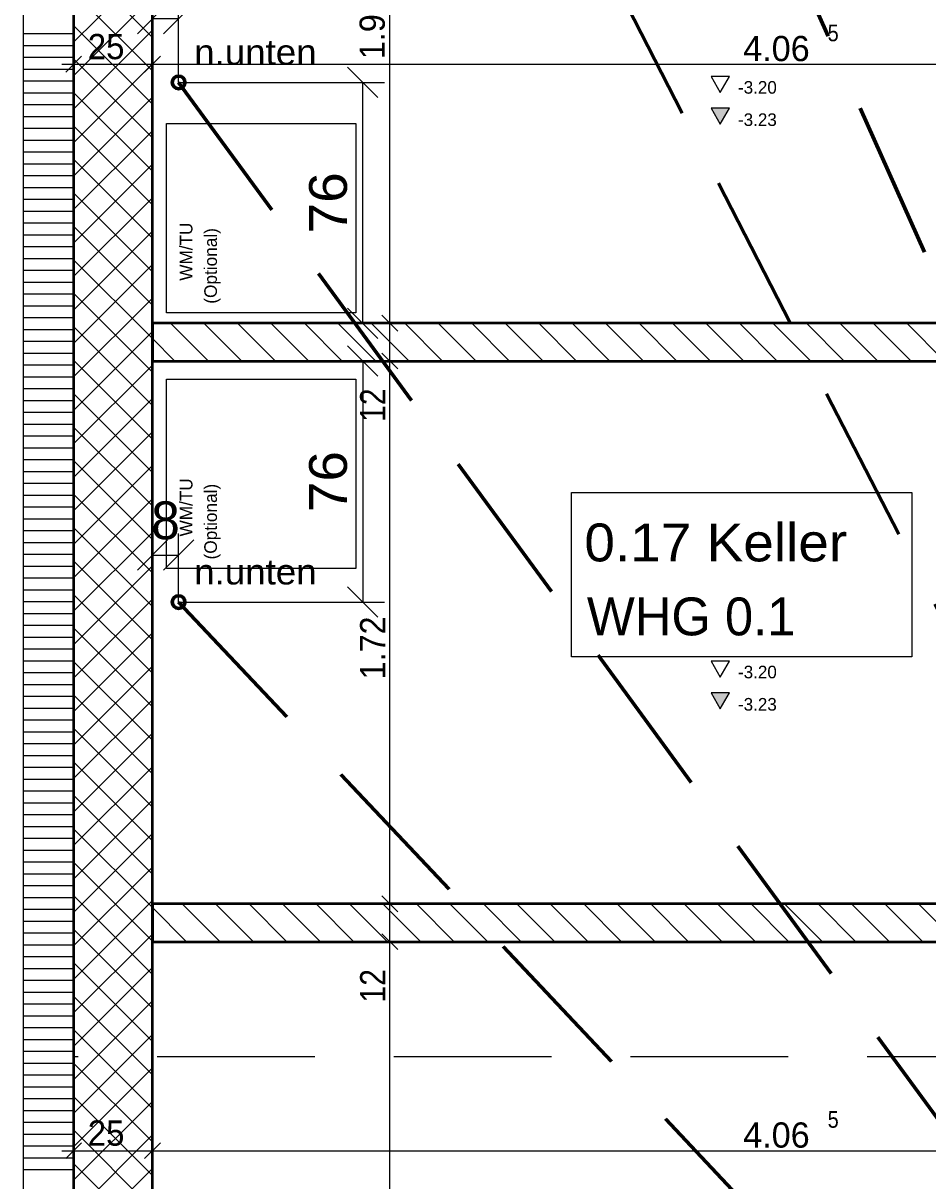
# Model space of a CAD drawing. Header units: millimetres. Extents: x -3497 to 2618, y -1809 to 2456.
# Drawn here: x -3007.6 to -2720.9, y 1191.7 to 1558.6 of the extents above; entities that cross this region are included whole.
import ezdxf
from ezdxf.enums import TextEntityAlignment as Align

# ---------------------------------------------------------------- set-up
doc = ezdxf.new("R2010")
doc.units = ezdxf.units.MM
doc.header["$LTSCALE"] = 100
doc.linetypes.add('HIDDENX2', pattern=[0.75, 0.5, -0.25])
for name, color, linetype, true_color in [('00_Anm.FP', 7, 'Continuous', 0x00c0ff), ('10-0.03 Solid', 3, 'Continuous', 0x00ff00), ('10-0.05 Solid', 1, 'Continuous', 0xff0000), ('20-Beton', 9, 'Continuous', 0x808080), ('30-Text 6', 3, 'Continuous', 0x00ff00), ('40-Raumstempel', 7, 'Continuous', 0x000000), ('50-Sanitärapparate', 6, 'Continuous', 0xff00ff), ('50-Türen&Fenster', 9, 'Continuous', 0x808080), ('Layer31', 9, 'Continuous', 0x808080)]:
    doc.layers.add(name, color=color, linetype=linetype, true_color=true_color)
doc.layers.add('10-0.05 Strichpunkt', color=7, linetype='Continuous')
doc.layers.add('10-0.25 Solid', color=7, linetype='Continuous')
doc.styles.add('Arial', font='arial.ttf')
doc.dimstyles.new('ISO-25', dxfattribs={"dimtxt": 2.5, "dimasz": 2.5, "dimexe": 1.25, "dimexo": 0.625, "dimtad": 1, "dimtxsty": 'Standard', "dimcen": 2.5, "dimadec": 0, "dimazin": 0, "dimtfac": 1, "dimtmove": 0, "dimatfit": 3, "dimfxl": 0, "dimarcsym": 0})

# ---------------------------------------------------------------- blocks, each defined once
blk = doc.blocks.new('*D292')
at = {"layer": '10-0.05 Strichpunkt', "color": 6, "linetype": 'Continuous', "lineweight": 13, "true_color": 0xff00ff}
for p, q in [((-2961.83, 1394.8), (-2971.43, 1385.2)), ((-2963.17, 1385.2), (-2953.57, 1394.8)), ((-2958.37, 1375.08), (-2958.37, 1396.86)), ((-2966.63, 1392.22), (-2966.63, 1383.14)), ((-2966.63, 1390), (-2958.37, 1390)), ((-2966.63, 1390), (-2966.63, 1390)), ((-2958.37, 1390), (-2958.37, 1390))]:
    blk.add_line(p, q, dxfattribs=at)
at = {"layer": '10-0.05 Strichpunkt', "color": 6, "linetype": 'Continuous', "lineweight": 13, "true_color": 0xff00ff, "style": 'Arial', "width": 0.974227}
blk.add_text('8', height=12, dxfattribs=at).set_placement((-2967.04, 1395), (-2957.96, 1395), align=Align.FIT)
blk = doc.blocks.new('_Oblique')
at = {"color": 0, "linetype": 'ByBlock', "lineweight": -2}
blk.add_line((-0.5, -0.5), (0.5, 0.5), dxfattribs=at)
blk = doc.blocks.new('*D293')
at = {"layer": '10-0.05 Strichpunkt', "color": 6, "linetype": 'Continuous', "lineweight": 13, "true_color": 0xff00ff}
for p, q in [((-2958.37, 1539.77), (-2958.37, 1566.86)), ((-2961.83, 1564.8), (-2971.43, 1555.2)), ((-2963.17, 1555.2), (-2953.57, 1564.8)), ((-2966.63, 1562.81), (-2966.63, 1553.14)), ((-2966.63, 1560), (-2958.37, 1560)), ((-2966.63, 1560), (-2966.63, 1560)), ((-2958.37, 1560), (-2958.37, 1560))]:
    blk.add_line(p, q, dxfattribs=at)
at = {"layer": '10-0.05 Strichpunkt', "color": 6, "linetype": 'Continuous', "lineweight": 13, "true_color": 0xff00ff, "style": 'Arial', "width": 0.974227}
blk.add_text('8', height=12, dxfattribs=at).set_placement((-2967.04, 1565), (-2957.96, 1565), align=Align.FIT)
blk = doc.blocks.new('*D294')
at = {"layer": '10-0.05 Strichpunkt', "color": 6, "linetype": 'Continuous', "lineweight": 13, "true_color": 0xff00ff}
for p, q in [((-2904.8, 1456.28), (-2895.2, 1446.68)), ((-2909.82, 1451.48), (-2893.14, 1451.48)), ((-2900, 1451.48), (-2900, 1375.08)), ((-2895.2, 1370.28), (-2904.8, 1379.88)), ((-2958.37, 1375.08), (-2893.14, 1375.08))]:
    blk.add_line(p, q, dxfattribs=at)
at = {"layer": '10-0.05 Strichpunkt', "color": 6, "linetype": 'Continuous', "lineweight": 13, "true_color": 0xff00ff, "style": 'Arial', "width": 1.03866}
blk.add_text('76', height=12, rotation=90, dxfattribs=at).set_placement((-2905, 1403.61), (-2905, 1422.95), align=Align.FIT)
blk = doc.blocks.new('*D295')
at = {"layer": '10-0.05 Strichpunkt', "color": 6, "linetype": 'Continuous', "lineweight": 13, "true_color": 0xff00ff}
for p, q in [((-2904.8, 1544.57), (-2895.2, 1534.97)), ((-2958.37, 1539.77), (-2893.14, 1539.77)), ((-2900, 1463.47), (-2900, 1539.77)), ((-2895.2, 1458.67), (-2904.8, 1468.27)), ((-2906.42, 1463.47), (-2893.14, 1463.47))]:
    blk.add_line(p, q, dxfattribs=at)
at = {"layer": '10-0.05 Strichpunkt', "color": 6, "linetype": 'Continuous', "lineweight": 13, "true_color": 0xff00ff, "style": 'Arial', "width": 1.03866}
blk.add_text('76', height=12, rotation=90, dxfattribs=at).set_placement((-2905, 1491.95), (-2905, 1511.3), align=Align.FIT)
blk = doc.blocks.new('*X435')
at = {"layer": '40-Raumstempel', "color": 18, "linetype": 'Continuous', "lineweight": 13, "true_color": 0x000000}
for p, q in [((-3007.63, 1555.26), (-2991.63, 1555.26)), ((-3007.63, 1551.51), (-2991.63, 1551.51)), ((-3007.63, 1547.76), (-2991.63, 1547.76)), ((-3007.63, 1544.01), (-2991.63, 1544.01)), ((-3007.63, 1540.26), (-2991.63, 1540.26)), ((-3007.63, 1536.51), (-2991.63, 1536.51)), ((-3007.63, 1532.76), (-2991.63, 1532.76)), ((-3007.63, 1529.01), (-2991.63, 1529.01)), ((-3007.63, 1525.26), (-2991.63, 1525.26)), ((-3007.63, 1521.51), (-2991.63, 1521.51)), ((-3007.63, 1517.76), (-2991.63, 1517.76)), ((-3007.63, 1514.01), (-2991.63, 1514.01)), ((-3007.63, 1510.26), (-2991.63, 1510.26)), ((-3007.63, 1506.51), (-2991.63, 1506.51)), ((-3007.63, 1502.76), (-2991.63, 1502.76)), ((-3007.63, 1499.01), (-2991.63, 1499.01)), ((-3007.63, 1495.26), (-2991.63, 1495.26)), ((-3007.63, 1491.51), (-2991.63, 1491.51)), ((-3007.63, 1487.76), (-2991.63, 1487.76)), ((-3007.63, 1484.01), (-2991.63, 1484.01)), ((-3007.63, 1480.26), (-2991.63, 1480.26)), ((-3007.63, 1476.51), (-2991.63, 1476.51)), ((-3007.63, 1472.76), (-2991.63, 1472.76)), ((-3007.63, 1469.01), (-2991.63, 1469.01)), ((-3007.63, 1465.26), (-2991.63, 1465.26)), ((-3007.63, 1461.51), (-2991.63, 1461.51)), ((-3007.63, 1457.76), (-2991.63, 1457.76)), ((-3007.63, 1454.01), (-2991.63, 1454.01)), ((-3007.63, 1450.26), (-2991.63, 1450.26)), ((-3007.63, 1446.51), (-2991.63, 1446.51)), ((-3007.63, 1442.76), (-2991.63, 1442.76)), ((-3007.63, 1439.01), (-2991.63, 1439.01)), ((-3007.63, 1435.26), (-2991.63, 1435.26)), ((-3007.63, 1431.51), (-2991.63, 1431.51)), ((-3007.63, 1427.76), (-2991.63, 1427.76)), ((-3007.63, 1424.01), (-2991.63, 1424.01)), ((-3007.63, 1420.26), (-2991.63, 1420.26)), ((-3007.63, 1416.51), (-2991.63, 1416.51)), ((-3007.63, 1412.76), (-2991.63, 1412.76)), ((-3007.63, 1409.01), (-2991.63, 1409.01)), ((-3007.63, 1405.26), (-2991.63, 1405.26)), ((-3007.63, 1401.51), (-2991.63, 1401.51)), ((-3007.63, 1397.76), (-2991.63, 1397.76)), ((-3007.63, 1394.01), (-2991.63, 1394.01)), ((-3007.63, 1390.26), (-2991.63, 1390.26)), ((-3007.63, 1386.51), (-2991.63, 1386.51)), ((-3007.63, 1382.76), (-2991.63, 1382.76)), ((-3007.63, 1379.01), (-2991.63, 1379.01)), ((-3007.63, 1375.26), (-2991.63, 1375.26)), ((-3007.63, 1371.51), (-2991.63, 1371.51)), ((-3007.63, 1367.76), (-2991.63, 1367.76)), ((-3007.63, 1364.01), (-2991.63, 1364.01)), ((-3007.63, 1360.26), (-2991.63, 1360.26)), ((-3007.63, 1356.51), (-2991.63, 1356.51)), ((-3007.63, 1352.76), (-2991.63, 1352.76)), ((-3007.63, 1349.01), (-2991.63, 1349.01)), ((-3007.63, 1345.26), (-2991.63, 1345.26)), ((-3007.63, 1341.51), (-2991.63, 1341.51)), ((-3007.63, 1337.76), (-2991.63, 1337.76)), ((-3007.63, 1334.01), (-2991.63, 1334.01)), ((-3007.63, 1330.26), (-2991.63, 1330.26)), ((-3007.63, 1326.51), (-2991.63, 1326.51)), ((-3007.63, 1322.76), (-2991.63, 1322.76)), ((-3007.63, 1319.01), (-2991.63, 1319.01)), ((-3007.63, 1315.26), (-2991.63, 1315.26)), ((-3007.63, 1311.51), (-2991.63, 1311.51)), ((-3007.63, 1307.76), (-2991.63, 1307.76)), ((-3007.63, 1304.01), (-2991.63, 1304.01)), ((-3007.63, 1300.26), (-2991.63, 1300.26)), ((-3007.63, 1296.51), (-2991.63, 1296.51)), ((-3007.63, 1292.76), (-2991.63, 1292.76)), ((-3007.63, 1289.01), (-2991.63, 1289.01)), ((-3007.63, 1285.26), (-2991.63, 1285.26)), ((-3007.63, 1281.51), (-2991.63, 1281.51)), ((-3007.63, 1277.76), (-2991.63, 1277.76)), ((-3007.63, 1274.01), (-2991.63, 1274.01)), ((-3007.63, 1270.26), (-2991.63, 1270.26)), ((-3007.63, 1266.51), (-2991.63, 1266.51)), ((-3007.63, 1262.76), (-2991.63, 1262.76)), ((-3007.63, 1259.01), (-2991.63, 1259.01)), ((-3007.63, 1255.26), (-2991.63, 1255.26)), ((-3007.63, 1251.51), (-2991.63, 1251.51)), ((-3007.63, 1247.76), (-2991.63, 1247.76)), ((-3007.63, 1244.01), (-2991.63, 1244.01)), ((-3007.63, 1240.26), (-2991.63, 1240.26)), ((-3007.63, 1236.51), (-2991.63, 1236.51)), ((-3007.63, 1232.76), (-2991.63, 1232.76)), ((-3007.63, 1229.01), (-2991.63, 1229.01)), ((-3007.63, 1225.26), (-2991.63, 1225.26)), ((-3007.63, 1221.51), (-2991.63, 1221.51)), ((-3007.63, 1217.76), (-2991.63, 1217.76)), ((-3007.63, 1214.01), (-2991.63, 1214.01)), ((-3007.63, 1210.26), (-2991.63, 1210.26)), ((-3007.63, 1206.51), (-2991.63, 1206.51)), ((-3007.63, 1202.76), (-2991.63, 1202.76)), ((-3007.63, 1199.01), (-2991.63, 1199.01)), ((-3007.63, 1195.26), (-2991.63, 1195.26))]:
    blk.add_line(p, q, dxfattribs=at)
blk = doc.blocks.new('*X436')
at = {"layer": '40-Raumstempel', "color": 18, "linetype": 'Continuous', "lineweight": 13, "true_color": 0x000000}
for p, q in [((-2966.63, 1554.04), (-2991.63, 1579.04)), ((-2991.63, 1552.49), (-2966.63, 1577.49)), ((-2966.63, 1543.43), (-2991.63, 1568.43)), ((-2991.63, 1541.88), (-2966.63, 1566.88)), ((-2966.63, 1532.83), (-2991.63, 1557.83)), ((-2991.63, 1531.28), (-2966.63, 1556.28)), ((-2966.63, 1522.22), (-2991.63, 1547.22)), ((-2991.63, 1520.67), (-2966.63, 1545.67)), ((-2966.63, 1511.61), (-2991.63, 1536.61)), ((-2991.63, 1510.06), (-2966.63, 1535.06)), ((-2966.63, 1501.01), (-2991.63, 1526.01)), ((-2991.63, 1499.46), (-2966.63, 1524.46)), ((-2966.63, 1490.4), (-2991.63, 1515.4)), ((-2991.63, 1488.85), (-2966.63, 1513.85)), ((-2966.63, 1479.79), (-2991.63, 1504.79)), ((-2991.63, 1478.24), (-2966.63, 1503.24)), ((-2966.63, 1469.19), (-2991.63, 1494.19)), ((-2991.63, 1467.64), (-2966.63, 1492.64)), ((-2966.63, 1458.58), (-2991.63, 1483.58)), ((-2991.63, 1457.03), (-2966.63, 1482.03)), ((-2966.63, 1447.97), (-2991.63, 1472.97)), ((-2991.63, 1446.42), (-2966.63, 1471.42)), ((-2966.63, 1437.37), (-2991.63, 1462.37)), ((-2991.63, 1435.82), (-2966.63, 1460.82)), ((-2966.63, 1426.76), (-2991.63, 1451.76)), ((-2991.63, 1425.21), (-2966.63, 1450.21)), ((-2966.63, 1416.15), (-2991.63, 1441.15)), ((-2991.63, 1414.61), (-2966.63, 1439.61)), ((-2966.63, 1405.55), (-2991.63, 1430.55)), ((-2991.63, 1404), (-2966.63, 1429)), ((-2966.63, 1394.94), (-2991.63, 1419.94)), ((-2991.63, 1393.39), (-2966.63, 1418.39)), ((-2966.63, 1384.33), (-2991.63, 1409.33)), ((-2991.63, 1382.79), (-2966.63, 1407.79)), ((-2966.63, 1373.73), (-2991.63, 1398.73)), ((-2991.63, 1372.18), (-2966.63, 1397.18)), ((-2966.63, 1363.12), (-2991.63, 1388.12)), ((-2991.63, 1361.57), (-2966.63, 1386.57)), ((-2966.63, 1352.52), (-2991.63, 1377.52)), ((-2991.63, 1350.97), (-2966.63, 1375.97)), ((-2966.63, 1341.91), (-2991.63, 1366.91)), ((-2991.63, 1340.36), (-2966.63, 1365.36)), ((-2966.63, 1331.3), (-2991.63, 1356.3)), ((-2991.63, 1329.75), (-2966.63, 1354.75)), ((-2966.63, 1320.7), (-2991.63, 1345.7)), ((-2991.63, 1319.15), (-2966.63, 1344.15)), ((-2966.63, 1310.09), (-2991.63, 1335.09)), ((-2991.63, 1308.54), (-2966.63, 1333.54)), ((-2966.63, 1299.48), (-2991.63, 1324.48)), ((-2991.63, 1297.93), (-2966.63, 1322.93)), ((-2966.63, 1288.88), (-2991.63, 1313.88)), ((-2991.63, 1287.33), (-2966.63, 1312.33)), ((-2966.63, 1278.27), (-2991.63, 1303.27)), ((-2991.63, 1276.72), (-2966.63, 1301.72)), ((-2966.63, 1267.66), (-2991.63, 1292.66)), ((-2991.63, 1266.11), (-2966.63, 1291.11)), ((-2966.63, 1257.06), (-2991.63, 1282.06)), ((-2991.63, 1255.51), (-2966.63, 1280.51)), ((-2966.63, 1246.45), (-2991.63, 1271.45)), ((-2991.63, 1244.9), (-2966.63, 1269.9)), ((-2966.63, 1235.84), (-2991.63, 1260.84)), ((-2991.63, 1234.29), (-2966.63, 1259.29)), ((-2966.63, 1225.24), (-2991.63, 1250.24)), ((-2991.63, 1223.69), (-2966.63, 1248.69)), ((-2966.63, 1214.63), (-2991.63, 1239.63)), ((-2991.63, 1213.08), (-2966.63, 1238.08)), ((-2966.63, 1204.02), (-2991.63, 1229.02)), ((-2991.63, 1202.47), (-2966.63, 1227.47)), ((-2966.63, 1193.42), (-2991.63, 1218.42)), ((-2991.63, 1191.87), (-2966.63, 1216.87)), ((-2966.63, 1182.81), (-2991.63, 1207.81)), ((-2991.63, 1181.26), (-2966.63, 1206.26)), ((-2966.63, 1172.2), (-2991.63, 1197.2)), ((-2991.63, 1170.65), (-2966.63, 1195.65))]:
    blk.add_line(p, q, dxfattribs=at)
blk = doc.blocks.new('*X463')
at = {"layer": '10-0.05 Solid', "color": 18, "linetype": 'Continuous', "lineweight": 13, "true_color": 0x000000}
for p, q in [((-2960.92, 1463.48), (-2948.92, 1451.48)), ((-2950.31, 1463.48), (-2938.31, 1451.48)), ((-2939.7, 1463.48), (-2927.7, 1451.48)), ((-2929.1, 1463.48), (-2917.1, 1451.48)), ((-2918.49, 1463.48), (-2906.49, 1451.48)), ((-2907.88, 1463.48), (-2895.88, 1451.48)), ((-2897.28, 1463.48), (-2885.28, 1451.48)), ((-2886.67, 1463.48), (-2874.67, 1451.48)), ((-2876.06, 1463.48), (-2864.06, 1451.48)), ((-2865.46, 1463.48), (-2853.46, 1451.48)), ((-2854.85, 1463.48), (-2842.85, 1451.48)), ((-2844.24, 1463.48), (-2832.24, 1451.48)), ((-2833.64, 1463.48), (-2821.64, 1451.48)), ((-2823.03, 1463.48), (-2811.03, 1451.48)), ((-2812.42, 1463.48), (-2800.42, 1451.48)), ((-2801.82, 1463.48), (-2789.82, 1451.48)), ((-2791.21, 1463.48), (-2779.21, 1451.48)), ((-2780.6, 1463.48), (-2768.6, 1451.48)), ((-2770, 1463.48), (-2758, 1451.48)), ((-2759.39, 1463.48), (-2747.39, 1451.48)), ((-2748.78, 1463.48), (-2736.78, 1451.48)), ((-2738.18, 1463.48), (-2726.18, 1451.48)), ((-2727.57, 1463.48), (-2715.57, 1451.48)), ((-2716.96, 1463.48), (-2704.96, 1451.48)), ((-2706.36, 1463.48), (-2694.36, 1451.48)), ((-2695.75, 1463.48), (-2683.75, 1451.48)), ((-2685.15, 1463.48), (-2673.15, 1451.48)), ((-2674.54, 1463.48), (-2662.54, 1451.48)), ((-2663.93, 1463.48), (-2651.93, 1451.48)), ((-2653.33, 1463.48), (-2641.33, 1451.48)), ((-2642.72, 1463.48), (-2630.72, 1451.48)), ((-2632.11, 1463.48), (-2620.11, 1451.48)), ((-2621.51, 1463.48), (-2609.51, 1451.48)), ((-2610.9, 1463.48), (-2598.9, 1451.48)), ((-2600.29, 1463.48), (-2588.29, 1451.48)), ((-2589.69, 1463.48), (-2577.69, 1451.48)), ((-2579.08, 1463.48), (-2567.08, 1451.48)), ((-2568.47, 1463.48), (-2560.13, 1455.14)), ((-2966.63, 1458.58), (-2959.52, 1451.48))]:
    blk.add_line(p, q, dxfattribs=at)
blk = doc.blocks.new('*X464')
at = {"layer": '10-0.05 Solid', "color": 18, "linetype": 'Continuous', "lineweight": 13, "true_color": 0x000000}
for p, q in [((-2966.63, 1278.27), (-2955.84, 1267.48)), ((-2957.23, 1279.48), (-2945.23, 1267.48)), ((-2946.62, 1279.48), (-2934.62, 1267.48)), ((-2936.01, 1279.48), (-2924.01, 1267.48)), ((-2925.41, 1279.48), (-2913.41, 1267.48)), ((-2914.8, 1279.48), (-2902.8, 1267.47)), ((-2904.19, 1279.47), (-2892.19, 1267.47)), ((-2893.59, 1279.47), (-2881.59, 1267.47)), ((-2882.98, 1279.47), (-2870.98, 1267.47)), ((-2872.37, 1279.47), (-2860.37, 1267.47)), ((-2861.77, 1279.47), (-2849.77, 1267.47)), ((-2851.16, 1279.47), (-2839.16, 1267.47)), ((-2840.55, 1279.47), (-2828.55, 1267.47)), ((-2829.95, 1279.47), (-2817.95, 1267.47)), ((-2819.34, 1279.47), (-2807.34, 1267.47)), ((-2808.73, 1279.47), (-2796.73, 1267.47)), ((-2798.12, 1279.47), (-2786.12, 1267.47)), ((-2787.52, 1279.47), (-2775.52, 1267.47)), ((-2776.91, 1279.47), (-2764.91, 1267.47)), ((-2766.3, 1279.47), (-2754.3, 1267.47)), ((-2755.7, 1279.47), (-2743.7, 1267.47)), ((-2745.09, 1279.47), (-2733.09, 1267.47)), ((-2734.48, 1279.47), (-2722.48, 1267.47)), ((-2723.88, 1279.47), (-2711.88, 1267.47)), ((-2713.27, 1279.47), (-2701.27, 1267.47)), ((-2702.66, 1279.47), (-2690.66, 1267.47)), ((-2692.06, 1279.47), (-2680.06, 1267.47)), ((-2681.45, 1279.47), (-2669.45, 1267.47)), ((-2670.84, 1279.47), (-2658.84, 1267.47)), ((-2660.23, 1279.47), (-2648.23, 1267.47)), ((-2649.63, 1279.47), (-2637.63, 1267.47)), ((-2639.02, 1279.47), (-2627.02, 1267.47)), ((-2628.41, 1279.47), (-2616.41, 1267.47)), ((-2617.81, 1279.47), (-2605.81, 1267.47)), ((-2607.2, 1279.47), (-2595.2, 1267.47)), ((-2596.59, 1279.47), (-2584.59, 1267.47)), ((-2585.99, 1279.47), (-2573.99, 1267.46)), ((-2575.38, 1279.46), (-2563.38, 1267.46)), ((-2564.77, 1279.46), (-2560.13, 1274.83)), ((-2966.63, 1267.66), (-2966.44, 1267.48))]:
    blk.add_line(p, q, dxfattribs=at)
blk = doc.blocks.new('AnonymMegaMac_nNn0763')
at = {"layer": '20-Beton', "color": 8, "linetype": 'Continuous', "lineweight": 13, "true_color": 0x808080}
for p, q in [((-2893.92, 1269.98), (-2888.92, 1264.98)), ((-2886.73, 1267.48), (-2896.11, 1267.48)), ((-2891.42, 1045.46), (-2891.42, 1267.48)), ((-2893.92, 1047.96), (-2888.92, 1042.96)), ((-2886.73, 1045.46), (-2896.11, 1045.46))]:
    blk.add_line(p, q, dxfattribs=at)
at = {"layer": '20-Beton', "color": 8, "linetype": 'Continuous', "lineweight": 18, "true_color": 0x808080, "style": 'Arial'}
for s, width, p, p2 in [('12', 0.854381, (-2892.84, 1248.2), (-2892.84, 1258.81)), ('2.22', 0.957658, (-2892.84, 1142.71), (-2892.84, 1163.52))]:
    blk.add_text(s, height=8, rotation=90, dxfattribs=dict(at, width=width)).set_placement(p, p2, align=Align.FIT)
blk = doc.blocks.new('AnonymMegaMac_nNn0764')
at = {"layer": '20-Beton', "color": 8, "linetype": 'Continuous', "lineweight": 13, "true_color": 0x808080}
for p, q in [((-2893.92, 1281.98), (-2888.92, 1276.98)), ((-2886.73, 1279.48), (-2896.11, 1279.48)), ((-2891.42, 1267.48), (-2891.42, 1279.48)), ((-2893.92, 1269.98), (-2888.92, 1264.98)), ((-2886.73, 1267.48), (-2896.11, 1267.48))]:
    blk.add_line(p, q, dxfattribs=at)
blk = doc.blocks.new('AnonymMegaMac_nNn0765')
at = {"layer": '20-Beton', "color": 8, "linetype": 'Continuous', "lineweight": 13, "true_color": 0x808080}
for p, q in [((-2893.92, 1453.98), (-2888.92, 1448.98)), ((-2886.73, 1451.48), (-2896.11, 1451.48)), ((-2891.42, 1279.48), (-2891.42, 1451.48)), ((-2893.92, 1281.98), (-2888.92, 1276.98)), ((-2886.73, 1279.48), (-2896.11, 1279.48))]:
    blk.add_line(p, q, dxfattribs=at)
at = {"layer": '20-Beton', "color": 8, "linetype": 'Continuous', "lineweight": 18, "true_color": 0x808080, "style": 'Arial'}
for s, width, p, p2 in [('12', 0.854381, (-2892.84, 1432.2), (-2892.84, 1442.81)), ('1.72', 0.916789, (-2892.84, 1350.61), (-2892.84, 1370.53))]:
    blk.add_text(s, height=8, rotation=90, dxfattribs=dict(at, width=width)).set_placement(p, p2, align=Align.FIT)
blk = doc.blocks.new('AnonymMegaMac_nNn0766')
at = {"layer": '20-Beton', "color": 8, "linetype": 'Continuous', "lineweight": 13, "true_color": 0x808080}
for p, q in [((-2893.92, 1465.98), (-2888.92, 1460.98)), ((-2886.73, 1463.48), (-2896.11, 1463.48)), ((-2891.42, 1451.48), (-2891.42, 1463.48)), ((-2893.92, 1453.98), (-2888.92, 1448.98)), ((-2886.73, 1451.48), (-2896.11, 1451.48))]:
    blk.add_line(p, q, dxfattribs=at)
blk = doc.blocks.new('AnonymMegaMac_nNn0767')
at = {"layer": '20-Beton', "color": 8, "linetype": 'Continuous', "lineweight": 13, "true_color": 0x808080}
for p, q in [((-2893.92, 1662.98), (-2888.92, 1657.98)), ((-2886.73, 1660.48), (-2896.11, 1660.48)), ((-2891.42, 1463.48), (-2891.42, 1660.48)), ((-2893.92, 1465.98), (-2888.92, 1460.98)), ((-2886.73, 1463.48), (-2896.11, 1463.48))]:
    blk.add_line(p, q, dxfattribs=at)
at = {"layer": '20-Beton', "color": 8, "linetype": 'Continuous', "lineweight": 18, "true_color": 0x808080, "style": 'Arial'}
for s, width, p, p2 in [('12', 0.854381, (-2892.84, 1641.2), (-2892.84, 1651.81)), ('1.97', 0.920471, (-2893.01, 1547.11), (-2893.01, 1567.11))]:
    blk.add_text(s, height=8, rotation=90, dxfattribs=dict(at, width=width)).set_placement(p, p2, align=Align.FIT)
blk = doc.blocks.new('AnonymMegaMac_nNn01066')
at = {"layer": '20-Beton', "color": 8, "linetype": 'Continuous', "lineweight": 13, "true_color": 0x808080}
for p, q in [((-2989.13, 1203.74), (-2994.13, 1198.74)), ((-2991.63, 1196.56), (-2991.63, 1205.93)), ((-2964.13, 1203.74), (-2969.13, 1198.74)), ((-2966.63, 1196.56), (-2966.63, 1205.93)), ((-2995.38, 1201.24), (-2991.63, 1201.24)), ((-2991.63, 1201.24), (-2966.63, 1201.24))]:
    blk.add_line(p, q, dxfattribs=at)
at = {"layer": '20-Beton', "color": 8, "linetype": 'Continuous', "lineweight": 18, "true_color": 0x808080, "style": 'Arial', "width": 0.9375}
blk.add_text('25', height=8, dxfattribs=at).set_placement((-2987.16, 1202.83), (-2975.52, 1202.83), align=Align.FIT)
blk = doc.blocks.new('AnonymMegaMac_nNn01067')
at = {"layer": '20-Beton', "color": 8, "linetype": 'Continuous', "lineweight": 13, "true_color": 0x808080}
for p, q in [((-2964.13, 1203.74), (-2969.13, 1198.74)), ((-2966.63, 1196.56), (-2966.63, 1205.93)), ((-2557.63, 1203.74), (-2562.63, 1198.74)), ((-2560.13, 1196.56), (-2560.13, 1205.93)), ((-2966.63, 1201.24), (-2560.13, 1201.24))]:
    blk.add_line(p, q, dxfattribs=at)
at = {"layer": '20-Beton', "color": 8, "linetype": 'Continuous', "lineweight": 18, "true_color": 0x808080, "style": 'Arial'}
for s, height, width, p, p2 in [('5', 5.28, 0.853093, (-2752.65, 1208.51), (-2749.15, 1208.51)), ('12', 8, 0.854381, (-2579.41, 1202.66), (-2568.8, 1202.66)), ('4.06', 8, 0.970177, (-2779.42, 1202.21), (-2758.34, 1202.21))]:
    blk.add_text(s, height=height, dxfattribs=dict(at, width=width)).set_placement(p, p2, align=Align.FIT)
blk = doc.blocks.new('AnonymMegaMac_nNn01109')
at = {"layer": '20-Beton', "color": 8, "linetype": 'Continuous', "lineweight": 13, "true_color": 0x808080}
for p, q in [((-2991.63, 1540.86), (-2991.63, 1550.23)), ((-2966.63, 1540.86), (-2966.63, 1550.23)), ((-2995.38, 1545.54), (-2991.63, 1545.54)), ((-2989.13, 1548.04), (-2994.13, 1543.04)), ((-2991.63, 1545.54), (-2966.63, 1545.54)), ((-2964.13, 1548.04), (-2969.13, 1543.04))]:
    blk.add_line(p, q, dxfattribs=at)
at = {"layer": '20-Beton', "color": 8, "linetype": 'Continuous', "lineweight": 18, "true_color": 0x808080, "style": 'Arial', "width": 0.9375}
blk.add_text('25', height=8, dxfattribs=at).set_placement((-2987.16, 1547.13), (-2975.52, 1547.13), align=Align.FIT)
blk = doc.blocks.new('AnonymMegaMac_nNn01110')
at = {"layer": '20-Beton', "color": 8, "linetype": 'Continuous', "lineweight": 13, "true_color": 0x808080}
for p, q in [((-2966.63, 1540.86), (-2966.63, 1550.23)), ((-2560.13, 1540.86), (-2560.13, 1550.23)), ((-2964.13, 1548.04), (-2969.13, 1543.04)), ((-2966.63, 1545.54), (-2560.13, 1545.54)), ((-2557.63, 1548.04), (-2562.63, 1543.04))]:
    blk.add_line(p, q, dxfattribs=at)
at = {"layer": '20-Beton', "color": 8, "linetype": 'Continuous', "lineweight": 18, "true_color": 0x808080, "style": 'Arial'}
for s, height, width, p, p2 in [('5', 5.28, 0.853093, (-2752.65, 1552.81), (-2749.15, 1552.81)), ('4.06', 8, 0.970177, (-2779.42, 1546.51), (-2758.34, 1546.51)), ('12', 8, 0.854381, (-2579.41, 1546.96), (-2568.8, 1546.96))]:
    blk.add_text(s, height=height, dxfattribs=dict(at, width=width)).set_placement(p, p2, align=Align.FIT)

msp = doc.modelspace()

# ---------------------------------------------------------------- hatches: boundary and pattern name
at = {"layer": '20-Beton', "linetype": 'Continuous', "lineweight": 13, "true_color": 0x808080}
for points in [[(-2786.68, 1526.56), (-2783.77, 1531.6), (-2789.59, 1531.6)], [(-2786.68, 1341.28), (-2783.77, 1346.32), (-2789.59, 1346.32)]]:
    msp.add_hatch(color=8, dxfattribs=at).paths.add_polyline_path(points, flags=0)

# ---------------------------------------------------------------- linework, layer by layer
at = {"layer": '00_Anm.FP', "color": 8, "linetype": 'Continuous', "lineweight": 18, "true_color": 0x808080}
msp.add_lwpolyline([(-3007.63, 2152.48), (-3007.63, 765.98)], dxfattribs=at)
at = {"layer": '00_Anm.FP', "color": 8, "linetype": 'Continuous', "lineweight": 35, "true_color": 0x808080}
msp.add_lwpolyline([(-2966.63, 765.98), (-2966.63, 2127.48)], dxfattribs=at)
at = {"layer": '10-0.03 Solid', "color": 3, "linetype": 'Continuous', "lineweight": 50, "true_color": 0x00ff00}
for centre in [(-2958.37, 1539.77), (-2958.37, 1375.08)]:
    msp.add_circle(centre, 2, dxfattribs=at)
at = {"layer": '10-0.25 Solid', "color": 8, "linetype": 'Continuous', "lineweight": 13, "true_color": 0x808080}
for p, q in [((-2962.21, 1466.75), (-2962.21, 1526.75)), ((-2962.21, 1526.75), (-2902.21, 1526.75)), ((-2902.21, 1526.75), (-2902.21, 1466.75)), ((-2902.21, 1466.75), (-2962.21, 1466.75)), ((-2962.21, 1385.71), (-2962.21, 1445.71)), ((-2962.21, 1445.71), (-2902.21, 1445.71)), ((-2902.21, 1445.71), (-2902.21, 1385.71)), ((-2902.21, 1385.71), (-2962.21, 1385.71))]:
    msp.add_line(p, q, dxfattribs=at)
at = {"layer": '20-Beton', "color": 8, "linetype": 'Continuous', "lineweight": 13, "true_color": 0x808080}
for p, q in [((-2783.77, 1541.6), (-2789.59, 1541.6)), ((-2789.59, 1541.6), (-2786.68, 1536.56)), ((-2786.68, 1536.56), (-2783.77, 1541.6)), ((-2783.77, 1531.6), (-2789.59, 1531.6)), ((-2789.59, 1531.6), (-2786.68, 1526.56)), ((-2786.68, 1526.56), (-2783.77, 1531.6)), ((-2783.77, 1356.32), (-2789.59, 1356.32)), ((-2789.59, 1356.32), (-2786.68, 1351.28)), ((-2786.68, 1351.28), (-2783.77, 1356.32)), ((-2783.77, 1346.32), (-2789.59, 1346.32)), ((-2789.59, 1346.32), (-2786.68, 1341.28)), ((-2786.68, 1341.28), (-2783.77, 1346.32))]:
    msp.add_line(p, q, dxfattribs=at)
at = {"layer": '30-Text 6', "color": 8, "linetype": 'Continuous', "lineweight": 35, "true_color": 0x808080}
msp.add_line((-2991.63, 2127.48), (-2991.63, 765.98), dxfattribs=at)
at = {"layer": '30-Text 6', "color": 3, "linetype": 'HIDDENX2', "lineweight": 50, "true_color": 0x00ff00}
for p, q in [((-2955.95, 2011.17), (-2506.9, 1003.25)), ((-2958.76, 1841.31), (-2520.86, 989.7)), ((-2958.37, 1539.77), (-2534.69, 961.32)), ((-2958.37, 1375.08), (-2548.79, 940.49))]:
    msp.add_line(p, q, dxfattribs=at)
at = {"layer": '50-Sanitärapparate', "color": 18, "linetype": 'HIDDENX2', "lineweight": 13, "true_color": 0x000000}
msp.add_lwpolyline([(-2991.63, 2152.48), (-2111.63, 2152.48), (-2111.63, 1215.45), (-2465.15, 1215.45), (-2465.15, 1230.95), (-2991.66, 1230.95)], close=True, dxfattribs=at)
at = {"layer": '50-Türen&Fenster', "color": 8, "linetype": 'Continuous', "lineweight": 35, "true_color": 0x808080}
for points in [[(-2560.13, 1463.48), (-2966.63, 1463.48)], [(-2966.63, 1463.48), (-2966.63, 1451.48)], [(-2966.63, 1451.48), (-2560.13, 1451.48)], [(-2560.13, 1279.46), (-2966.63, 1279.48)], [(-2966.63, 1279.48), (-2966.63, 1267.48)], [(-2966.63, 1267.48), (-2560.13, 1267.46)]]:
    msp.add_lwpolyline(points, dxfattribs=at)
at = {"layer": 'Layer31', "color": 8, "linetype": 'Continuous', "lineweight": 13, "true_color": 0x808080}
msp.add_lwpolyline([(-2833.88, 1409.84), (-2725.95, 1409.84), (-2725.95, 1357.7), (-2833.88, 1357.7)], close=True, dxfattribs=at)

# ---------------------------------------------------------------- block references
for name in ['*X435', '*X436', 'AnonymMegaMac_nNn0767', 'AnonymMegaMac_nNn01110', 'AnonymMegaMac_nNn01109', 'AnonymMegaMac_nNn0766', '*X463', 'AnonymMegaMac_nNn0765', 'AnonymMegaMac_nNn0764', '*X464', 'AnonymMegaMac_nNn0763', 'AnonymMegaMac_nNn01066', 'AnonymMegaMac_nNn01067']:
    msp.add_blockref(name, (0, 0))

# ---------------------------------------------------------------- texts
at = {"layer": '10-0.05 Strichpunkt', "color": 216, "linetype": 'Continuous', "lineweight": 25, "true_color": 0x800080, "style": 'Arial', "width": 1.041577}
for p, p2 in [((-2953.42, 1545.36), (-2914.62, 1545.36)), ((-2953.42, 1380.68), (-2914.62, 1380.68))]:
    msp.add_text('n.unten', height=8, dxfattribs=at).set_placement(p, p2, align=Align.FIT)
at = {"layer": '10-0.25 Solid', "color": 8, "linetype": 'Continuous', "lineweight": 13, "true_color": 0x808080, "style": 'Arial'}
for s, width, p, p2 in [('WM/TU', 0.972727, (-2953.97, 1476.94), (-2953.97, 1495.34)), ('(Optional)', 0.97797, (-2946.22, 1469.64), (-2946.22, 1493.61)), ('WM/TU', 0.972727, (-2953.97, 1395.9), (-2953.97, 1414.3)), ('(Optional)', 0.97797, (-2946.22, 1388.6), (-2946.22, 1412.57))]:
    msp.add_text(s, height=4, rotation=90, dxfattribs=dict(at, width=width)).set_placement(p, p2, align=Align.FIT)
at = {"layer": 'Layer31', "color": 8, "linetype": 'Continuous', "lineweight": 13, "true_color": 0x808080, "style": 'Arial'}
for s, height, width, p, p2 in [('-3.20', 4, 0.965105, (-2781.05, 1536.2), (-2768.77, 1536.2)), ('-3.23', 4, 0.966363, (-2781.07, 1525.97), (-2768.77, 1525.97)), ('0.17 Keller', 12, 1.040468, (-2829.76, 1387.99), (-2746.46, 1387.99)), ('WHG 0.1', 12, 0.959582, (-2828.95, 1364.55), (-2762.86, 1364.55)), ('-3.20', 4, 0.965105, (-2781.05, 1350.93), (-2768.77, 1350.93)), ('-3.23', 4, 0.966363, (-2781.07, 1340.7), (-2768.77, 1340.7))]:
    msp.add_text(s, height=height, dxfattribs=dict(at, width=width)).set_placement(p, p2, align=Align.FIT)

# ---------------------------------------------------------------- dimensions: what is measured, and where the dimension line sits
at = {"layer": '10-0.05 Strichpunkt', "color": 6, "linetype": 'Continuous', "lineweight": 13, "true_color": 0xff00ff}
for base, p1, p2, picture, middle in [((-2958.37, 1560), (-2966.63, 1562.81), (-2958.37, 1539.77), '*D293', (-2962.5, 1571)), ((-2958.37, 1390), (-2966.63, 1392.22), (-2958.37, 1375.08), '*D292', (-2962.5, 1401))]:
    dim = msp.add_linear_dim(base=base, p1=p1, p2=p2, dimstyle='ISO-25', override={"dimtxt": 12, "dimasz": 12, "dimexe": 8.571429, "dimgap": 1.714286, "dimtad": 1, "dimjust": 0, "dimdec": 0, "dimzin": 8, "dimpost": '<>', "dimtxsty": 'Arial', "dimblk1": 'Oblique', "dimblk2": 'Oblique', "dimsah": 1, "dimclrd": 6, "dimclre": 6, "dimclrt": 6, "dimadec": 0}, dxfattribs=at)
    dim.commit()
    dim.dimension.update_dxf_attribs({"geometry": picture, "text_midpoint": middle})
for base, p1, p2, angle, picture, middle in [((-2900, 1539.77), (-2906.42, 1463.47), (-2958.37, 1539.77), 90, '*D295', (-2911, 1501.62)), ((-2900, 1375.08), (-2909.82, 1451.48), (-2958.37, 1375.08), 270, '*D294', (-2911, 1413.28))]:
    dim = msp.add_linear_dim(base=base, p1=p1, p2=p2, angle=angle, dimstyle='ISO-25', override={"dimtxt": 12, "dimasz": 12, "dimexe": 8.571429, "dimgap": 1.714286, "dimtad": 1, "dimjust": 0, "dimdec": 0, "dimzin": 8, "dimpost": '<>', "dimtxsty": 'Arial', "dimblk1": 'Oblique', "dimblk2": 'Oblique', "dimsah": 1, "dimclrd": 6, "dimclre": 6, "dimclrt": 6, "dimadec": 0}, dxfattribs=at)
    dim.commit()
    dim.dimension.update_dxf_attribs({"geometry": picture, "text_midpoint": middle, "text_rotation": 90})

doc.saveas('drawing.dxf')
